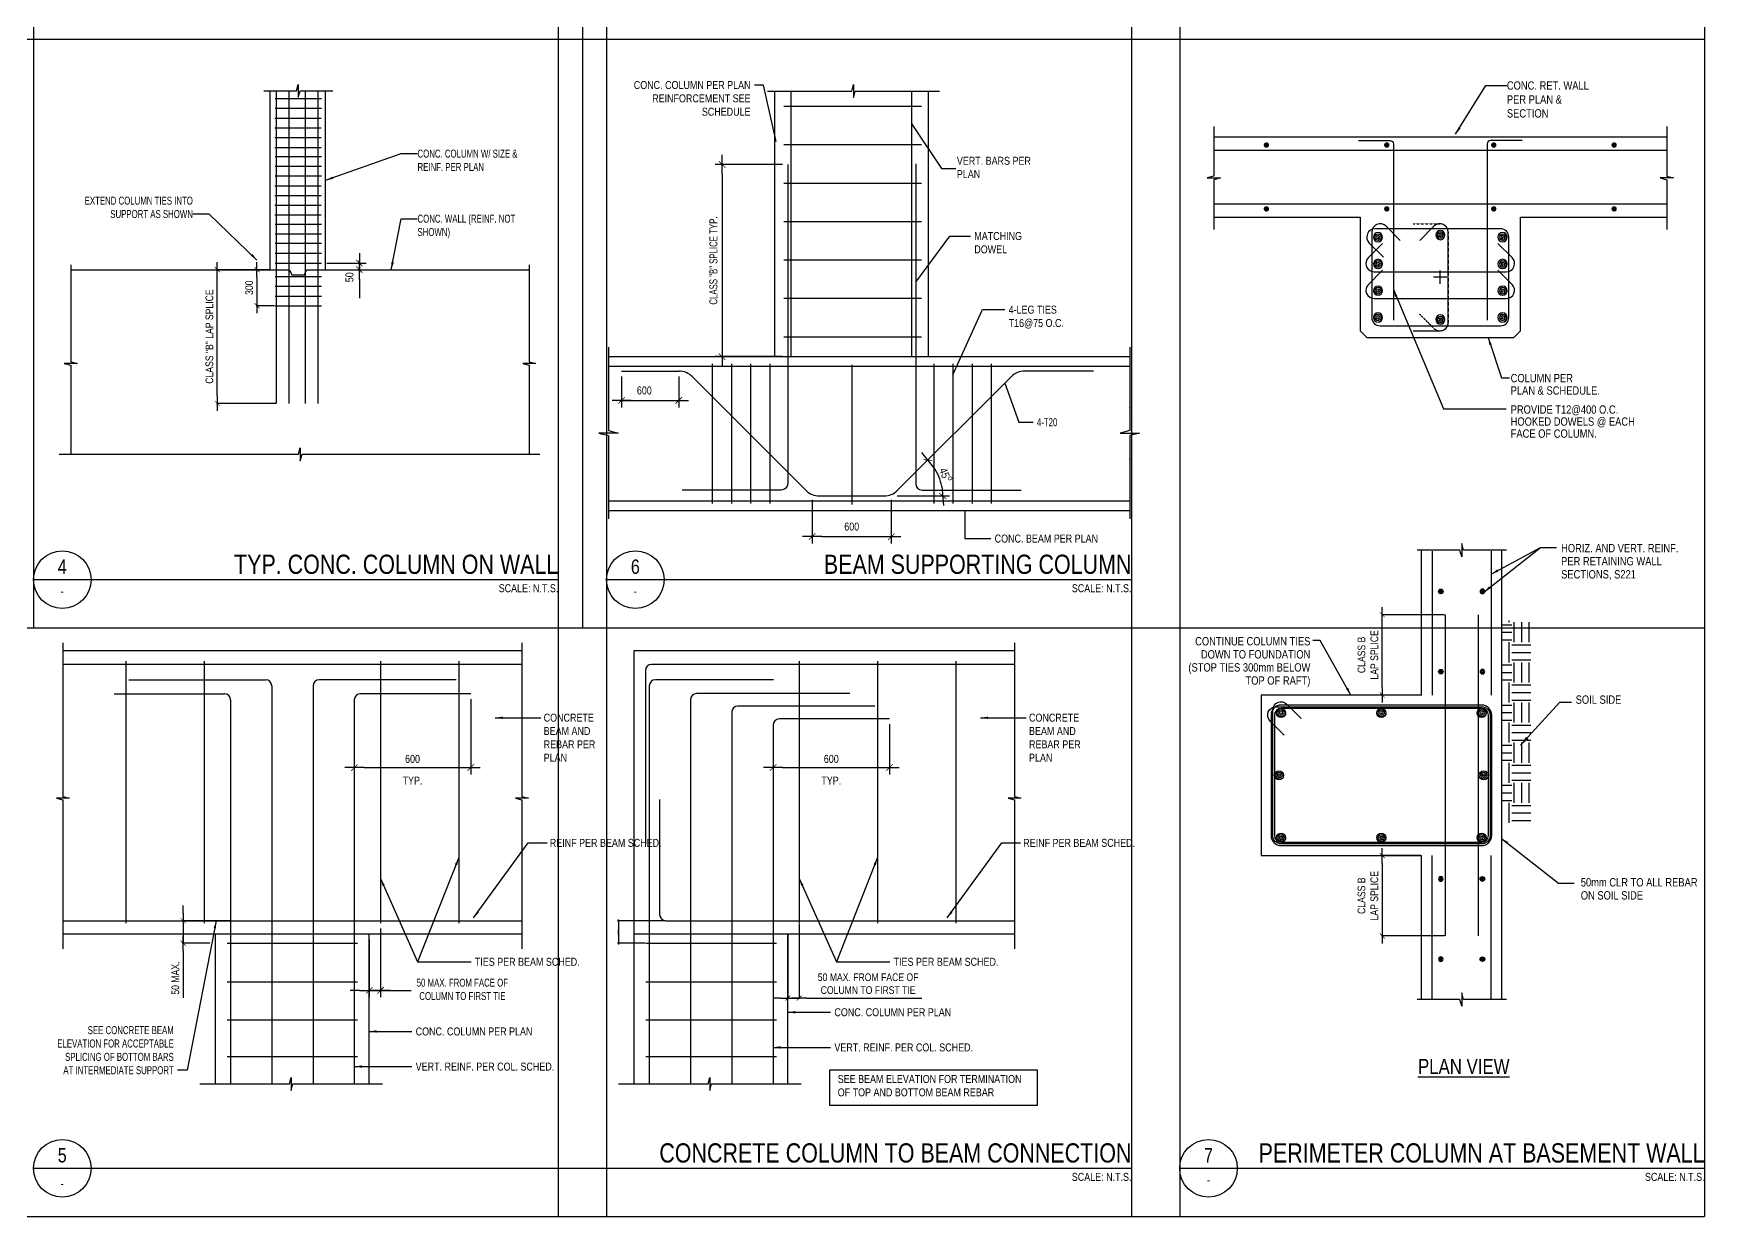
# Model space of a CAD drawing. Header units: millimetres. Extents: x 2250 to 89875, y -16050 to 57150.
# Drawn here: x 37900 to 89875, y -16050 to 20730 of the extents above; entities that cross this region are included whole.
import ezdxf
from ezdxf.enums import TextEntityAlignment as Align

# ---------------------------------------------------------------- set-up
doc = ezdxf.new("R2010")
doc.units = ezdxf.units.MM
doc.linetypes.add('HIDDEN2', pattern=[0.1875, 0.125, -0.0625])
for name, color, linetype in [('DIM', 4, 'Continuous'), ('S-D-MEDM2', 3, 'Continuous'), ('S-G-BREK', 2, 'Continuous'), ('s-G-DELTA1', 3, 'Continuous'), ('S-G-DIMS', 1, 'Continuous'), ('S-G-HTCH', 1, 'Continuous'), ('S-G-LEDR', 2, 'Continuous'), ('S-G-MEDM', 3, 'Continuous'), ('S-G-RBAR', 7, 'Continuous'), ('S-G-STTL', 4, 'Continuous'), ('S-G-TEXT', 3, 'Continuous'), ('S-G-THCK', 6, 'Continuous'), ('S-G-TITL', 7, 'Continuous'), ('S-G-TITLREF', 4, 'Continuous'), ('S-P-C-RBAR-T', 6, 'Continuous')]:
    doc.layers.add(name, color=color, linetype=linetype)
doc.layers.add('NPLT-JLA', color=193, linetype='Continuous', plot=False)
doc.styles.add('ARIAL', font='arial.ttf', dxfattribs={"width": 0.8})
doc.styles.add('ARIAL23', font='arial.ttf', dxfattribs={"width": 0.8, "height": 31.25})
doc.dimstyles.new('ARIALDIMS', dxfattribs={"dimscale": 12, "dimtxt": 20, "dimasz": 19.5, "dimexe": 2.25, "dimexo": 1.75, "dimgap": 10, "dimtad": 1, "dimzin": 3, "dimdsep": 46, "dimtxsty": 'ARIAL', "dimblk1": 'nyatick', "dimblk2": 'nyatick', "dimsah": 1, "dimcen": 2.25, "dimclrd": 1, "dimclre": 1, "dimclrt": 2, "dimadec": 0, "dimazin": 0, "dimtfac": 1, "dimtmove": 0, "dimatfit": 3, "dimfxl": 1, "dimfrac": 2, "dimtolj": 1, "dimtzin": 0, "dimarcsym": 0})
doc.dimstyles.new('ARIALDIMS23', dxfattribs={"dimscale": 12, "dimtxt": 31.25, "dimasz": 3, "dimexe": 2.25, "dimexo": 1.75, "dimgap": 1, "dimtad": 1, "dimzin": 3, "dimdsep": 46, "dimtxsty": 'ARIAL23', "dimblk1": 'nyatick', "dimblk2": 'nyatick', "dimsah": 1, "dimcen": 2.25, "dimclrd": 1, "dimclre": 1, "dimclrt": 3, "dimadec": 0, "dimazin": 0, "dimtfac": 1, "dimtmove": 0, "dimatfit": 3, "dimfxl": 1, "dimfrac": 2, "dimtolj": 1, "dimtzin": 0, "dimarcsym": 0})

# ---------------------------------------------------------------- blocks, each defined once
blk = doc.blocks.new('nyatick')
at = {"layer": 'S-G-DIMS'}
blk.add_line((-1.01, 0), (1, 0), dxfattribs=at)
at = {"layer": 'S-G-DIMS', "const_width": 0.08}
blk.add_lwpolyline([(0.34, 0.34), (-0.34, -0.34)], dxfattribs=at)
blk = doc.blocks.new('*D990')
at = {"layer": 'Defpoints', "color": 0, "transparency": 16777216}
for p in [(43619, 13385), (45262, 13385), (45460, 9228)]:
    blk.add_point(p, dxfattribs=at)
at = {"layer": 'S-G-DIMS', "color": 1, "lineweight": -2, "transparency": 16777216}
for p, q in [((45241, 13385), (43592, 13385)), ((43619, 9462), (43619, 13151)), ((45439, 9228), (43592, 9228))]:
    blk.add_line(p, q, dxfattribs=at)
at = {"layer": 'S-G-DIMS', "color": 1, "lineweight": -2, "transparency": 16777216, "xscale": 234, "yscale": 234, "zscale": 234}
for p, rotation in [((43619, 13385), 90), ((43619, 9228), 270)]:
    blk.add_blockref('nyatick', p, dxfattribs=dict(at, rotation=rotation))
at = {"layer": 'S-G-DIMS', "color": 2, "transparency": 16777216, "insert": (43374, 11307), "char_height": 240, "attachment_point": 5, "rotation": 90, "style": 'ARIAL'}
blk.add_mtext('\\A1;CLASS "B" LAP SPLICE', dxfattribs=at)
blk = doc.blocks.new('*D991')
at = {"layer": 'Defpoints', "color": 0, "transparency": 16777216}
for p in [(45262, 13385), (44853, 12266), (45420, 12266)]:
    blk.add_point(p, dxfattribs=at)
at = {"layer": 'S-G-DIMS', "color": 1, "lineweight": -2, "transparency": 16777216}
for p, q in [((45241, 13385), (44826, 13385)), ((44853, 13151), (44853, 12500)), ((45399, 12266), (44826, 12266))]:
    blk.add_line(p, q, dxfattribs=at)
at = {"layer": 'S-G-DIMS', "color": 1, "lineweight": -2, "transparency": 16777216, "xscale": 234, "yscale": 234, "zscale": 234}
for p, rotation in [((44853, 13385), 90), ((44853, 12266), 270)]:
    blk.add_blockref('nyatick', p, dxfattribs=dict(at, rotation=rotation))
at = {"layer": 'S-G-DIMS', "color": 2, "transparency": 16777216, "insert": (44611, 12826), "char_height": 240, "attachment_point": 5, "rotation": 90, "style": 'ARIAL'}
blk.add_mtext('\\A1;300', dxfattribs=at)
blk = doc.blocks.new('*D987')
at = {"layer": 'Defpoints', "color": 0, "transparency": 16777216}
for p in [(61367, -7265), (61719, -6930), (61719, -9258)]:
    blk.add_point(p, dxfattribs=at)
at = {"layer": 'S-G-DIMS', "color": 1, "lineweight": -2, "transparency": 16777216}
for p, q in [((61719, -6951), (61719, -9285)), ((61367, -7286), (61367, -9285)), ((61133, -9258), (60899, -9258)), ((61367, -9258), (61719, -9258)), ((61953, -9258), (65533, -9258))]:
    blk.add_line(p, q, dxfattribs=at)
at = {"layer": 'S-G-DIMS', "color": 1, "lineweight": -2, "transparency": 16777216, "xscale": 234, "yscale": 234, "zscale": 234}
blk.add_blockref('nyatick', (61367, -9258), dxfattribs=at)
at = {"layer": 'S-G-DIMS', "color": 1, "lineweight": -2, "transparency": 16777216, "xscale": 234, "yscale": 234, "zscale": 234, "rotation": 180}
blk.add_blockref('nyatick', (61719, -9258), dxfattribs=at)
at = {"layer": 'S-G-DIMS', "color": 2, "transparency": 16777216, "insert": (63860, -8811), "char_height": 240, "width": 3356.63, "attachment_point": 5, "style": 'ARIAL'}
blk.add_mtext('\\A1;50 MAX. FROM FACE OF COLUMN TO FIRST TIE', dxfattribs=at)
blk = doc.blocks.new('*D988')
at = {"layer": 'Defpoints', "color": 0, "transparency": 16777216}
for p in [(57566, -6853), (56095, -7553), (56949, -7553)]:
    blk.add_point(p, dxfattribs=at)
at = {"layer": 'S-G-DIMS', "color": 1, "lineweight": -2, "transparency": 16777216}
for p, q in [((57545, -6853), (56068, -6853)), ((56095, -6889), (56095, -7517)), ((56928, -7553), (56068, -7553))]:
    blk.add_line(p, q, dxfattribs=at)
at = {"layer": 'S-G-DIMS', "color": 1, "lineweight": -2, "transparency": 16777216, "xscale": 36, "yscale": 36, "zscale": 36}
for p, rotation in [((56095, -6853), 90), ((56095, -7553), 270)]:
    blk.add_blockref('nyatick', p, dxfattribs=dict(at, rotation=rotation))
at = {"layer": 'S-G-DIMS', "color": 3, "transparency": 16777216, "insert": (56067, -7203), "char_height": 31.25, "attachment_point": 5, "rotation": 90, "style": 'ARIAL23'}
blk.add_mtext('\\A1;50 MAX.', dxfattribs=at)
blk = doc.blocks.new('*D989')
at = {"layer": 'Defpoints', "color": 0, "transparency": 16777216}
for p in [(44029, -6853), (42558, -7553), (43412, -7553)]:
    blk.add_point(p, dxfattribs=at)
at = {"layer": 'S-G-DIMS', "color": 1, "lineweight": -2, "transparency": 16777216}
for p, q in [((42558, -6619), (42558, -6385)), ((44008, -6853), (42531, -6853)), ((42558, -6853), (42558, -7553)), ((43391, -7553), (42531, -7553)), ((42558, -7787), (42558, -9255))]:
    blk.add_line(p, q, dxfattribs=at)
at = {"layer": 'S-G-DIMS', "color": 1, "lineweight": -2, "transparency": 16777216, "xscale": 234, "yscale": 234, "zscale": 234}
for p, rotation in [((42558, -6853), 270), ((42558, -7553), 90)]:
    blk.add_blockref('nyatick', p, dxfattribs=dict(at, rotation=rotation))
at = {"layer": 'S-G-DIMS', "color": 2, "transparency": 16777216, "insert": (42315, -8638), "char_height": 240, "attachment_point": 5, "rotation": 90, "style": 'ARIAL'}
blk.add_mtext('\\A1;50 MAX.', dxfattribs=at)
blk = doc.blocks.new('*D985')
at = {"layer": 'Defpoints', "color": 0, "transparency": 16777216}
for p in [(79851, 2659), (81806, 2659), (81071, 163)]:
    blk.add_point(p, dxfattribs=at)
at = {"layer": 'S-G-DIMS', "color": 1, "lineweight": -2, "transparency": 16777216}
for p, q in [((81785, 2659), (79824, 2659)), ((79851, 397), (79851, 2425)), ((81050, 163), (79824, 163))]:
    blk.add_line(p, q, dxfattribs=at)
at = {"layer": 'S-G-DIMS', "color": 1, "lineweight": -2, "transparency": 16777216, "xscale": 234, "yscale": 234, "zscale": 234}
for p, rotation in [((79851, 2659), 90), ((79851, 163), 270)]:
    blk.add_blockref('nyatick', p, dxfattribs=dict(at, rotation=rotation))
at = {"layer": 'S-G-DIMS', "color": 2, "transparency": 16777216, "insert": (79405, 1411), "char_height": 240, "width": 1622.52, "attachment_point": 5, "rotation": 90, "style": 'ARIAL'}
blk.add_mtext('\\A1;CLASS B LAP SPLICE', dxfattribs=at)
blk = doc.blocks.new('*D986')
at = {"layer": 'Defpoints', "color": 0, "transparency": 16777216}
for p in [(81071, -4828), (79851, -7324), (81806, -7324)]:
    blk.add_point(p, dxfattribs=at)
at = {"layer": 'S-G-DIMS', "color": 1, "lineweight": -2, "transparency": 16777216}
for p, q in [((81050, -4828), (79824, -4828)), ((79851, -5062), (79851, -7090)), ((81785, -7324), (79824, -7324))]:
    blk.add_line(p, q, dxfattribs=at)
at = {"layer": 'S-G-DIMS', "color": 1, "lineweight": -2, "transparency": 16777216, "xscale": 234, "yscale": 234, "zscale": 234}
for p, rotation in [((79851, -4828), 90), ((79851, -7324), 270)]:
    blk.add_blockref('nyatick', p, dxfattribs=dict(at, rotation=rotation))
at = {"layer": 'S-G-DIMS', "color": 2, "transparency": 16777216, "insert": (79405, -6076), "char_height": 240, "width": 1609.04, "attachment_point": 5, "rotation": 90, "style": 'ARIAL'}
blk.add_mtext('\\A1;CLASS B LAP SPLICE', dxfattribs=at)

msp = doc.modelspace()

# ---------------------------------------------------------------- hatches: boundary and pattern name
at = {"layer": 'S-G-HTCH'}
h = msp.add_hatch(dxfattribs=at)
h.set_pattern_fill('FP13_6', color=256, scale=207.973935, style=0, pattern_type=2)
h.set_pattern_definition([(0, (-30924.66, -64879.84), (623.9218, 623.9218), [623.922, -623.922]), (0, (-30924.66, -64645.9), (623.9218, 623.9218), [623.922, -623.922]), (0, (-30924.66, -64411.9), (623.9218, 623.9218), [623.922, -623.922]), (90, (-30846.67, -64333.9), (-623.9218, 623.9218), [623.922, -623.922]), (90, (-30612.7, -64333.9), (-623.9218, 623.9218), [623.922, -623.922]), (90, (-30378.7, -64333.9), (-623.9218, 623.9218), [623.922, -623.922])])
h.paths.add_polyline_path([(83566.456, -3807.357), (83566.456, -3660.705), (83669.19, -3807.357)], flags=0)
h.paths.add_polyline_path([(84398.5, -3807.357), (83767.839, -3807.357), (83566.456, -3660.705), (83566.456, 2484.956), (84466.405, 2484.956), (84466.405, -3807.357)], flags=0)
h.paths.add_polyline_path([(84149.44, -1400.385), (84398.5, -1205.469), (84321.822, -1135.229)], flags=0)
at = {"layer": 'S-G-LEDR'}
msp.add_hatch(color=1, dxfattribs=at).paths.add_polyline_path([(84149.44, -1400.385), (84321.822, -1135.229), (84398.5, -1205.469)], flags=0)

# ---------------------------------------------------------------- linework, layer by layer
at = {"layer": 'DIM'}
msp.add_point((71997.905, 7496.728), dxfattribs=at)
at = {"layer": 'NPLT-JLA'}
for p, q in [((37900, 57150), (37900, 2250)), ((37900, 57150), (37900, 2250)), ((54225, 57150), (54225, -16050)), ((54225, 57150), (54225, 2250)), ((54225, 57150), (54225, 2250)), ((54975, 57150), (54975, 2250)), ((55725, 57150), (55725, -16050)), ((55725, 57150), (55725, 2250)), ((72050, 57150), (72050, -16050)), ((72050, 57150), (72050, 2250)), ((73550, 57150), (73550, -16050)), ((73550, 57150), (73550, 2250)), ((89875, 57150), (89875, -16050)), ((89875, 57150), (89875, 2250)), ((2250, 20550), (89875, 20550)), ((2250, 20550), (72050, 20550)), ((2250, 20550), (72050, 20550)), ((81863.02, 13149.073), (81447.072, 13149.073)), ((81655.046, 12941.099), (81655.046, 13357.047)), ((2250, 2250), (89875, 2250)), ((20075, 2250), (89875, 2250)), ((2250, -16050), (89875, -16050)), ((20075, -16050), (89875, -16050))]:
    msp.add_line(p, q, dxfattribs=at)
for points in [[(76703.316, -4516.501), (82942.534, -4516.501, 0.414213562), (83254.495, -4204.54), (83254.495, -461.009, 0.414213562), (82942.534, -149.048), (76703.316, -149.048, 0.414213562), (76391.355, -461.009), (76391.355, -4204.54, 0.414213562)], [(76703.316, -4412.514), (82942.534, -4412.514, 0.414213562), (83150.508, -4204.54), (83150.508, -461.009, 0.414213562), (82942.534, -253.035), (76703.316, -253.035, 0.414213562), (76495.342, -461.009), (76495.342, -4204.54, 0.414213562)]]:
    msp.add_lwpolyline(points, format="xyb", close=True, dxfattribs=at)
at = {"layer": 'S-D-MEDM2'}
for p, q in [((74612.641, 17516.525), (88697.452, 17516.525)), ((74612.641, 15020.838), (79159.359, 15020.838)), ((84150.734, 15020.838), (88697.452, 15020.838))]:
    msp.add_line(p, q, dxfattribs=at)
for points in [[(79159.359, 15020.838), (79159.359, 11485.281), (79367.333, 11277.307), (83942.76, 11277.307), (84150.734, 11485.281), (84150.734, 15020.838)], [(81070.768, 162.913), (76079.394, 162.913), (76079.394, -4828.462), (81070.768, -4828.462)]]:
    msp.add_lwpolyline(points, dxfattribs=at)
at = {"layer": 'S-G-BREK', "color": 1, "linetype": 'Continuous'}
for p, q in [((61192.233, 16657.86), (59102.655, 16657.86)), ((59317.667, 16359.232), (59317.667, 10980.722)), ((61192.233, 10682.094), (59102.655, 10682.094))]:
    msp.add_line(p, q, dxfattribs=at)
at = {"layer": 'S-G-BREK'}
for points in [[(45066.576, 18945.312), (46084.281, 18945.312), (46137.626, 19144.398), (46137.626, 18746.227), (46190.97, 18945.312), (47208.675, 18945.312)], [(74612.641, 17834.136), (74612.641, 16292.176), (74404.667, 16236.45), (74820.615, 16236.45), (74612.641, 16180.723), (74612.641, 14638.763)], [(88697.452, 17834.136), (88697.452, 16292.176), (88905.426, 16236.45), (88489.478, 16236.45), (88697.452, 16180.723), (88697.452, 14638.763)], [(39058.554, 13537.553), (39058.554, 10524.051), (39257.639, 10470.706), (38859.469, 10470.706), (39058.554, 10417.361), (39058.554, 7647.633)], [(53321.733, 13537.553), (53321.733, 10524.051), (53520.818, 10470.706), (53122.647, 10470.706), (53321.733, 10417.361), (53321.733, 7647.633)], [(55786.81, 10979.495), (55786.81, 8387.607), (56085.438, 8307.59), (55488.182, 8307.59), (55786.81, 8227.573), (55786.81, 5635.685)], [(71997.905, 10979.495), (71997.905, 8387.607), (71699.277, 8307.59), (72296.533, 8307.59), (71997.905, 8227.573), (71997.905, 5635.685)], [(38698.785, 7647.633), (46147.321, 7647.633), (46200.666, 7846.719), (46200.666, 7448.548), (46254.011, 7647.633), (53646.457, 7647.633)], [(83715.684, 4665.7), (82379.592, 4665.7), (82323.865, 4873.674), (82323.865, 4457.726), (82268.139, 4665.7), (80932.047, 4665.7)], [(38812.26, 1787.006), (38812.26, -2989.637), (39011.345, -3042.981), (38613.175, -3042.981), (38812.26, -3096.326), (38812.26, -7724.499)], [(53093.413, 1787.006), (53093.413, -2989.637), (53292.498, -3042.981), (52894.327, -3042.981), (53093.413, -3096.326), (53093.413, -7724.499)], [(68410.504, 1787.006), (68410.504, -2989.637), (68609.589, -3042.981), (68211.418, -3042.981), (68410.504, -3096.326), (68410.504, -7724.499)], [(83715.684, -9297.904), (82379.592, -9297.904), (82323.865, -9089.93), (82323.865, -9505.878), (82268.139, -9297.904), (80932.047, -9297.904)], [(43075.791, -11927.45), (45860.928, -11927.45), (45914.272, -11728.364), (45914.272, -12126.535), (45967.617, -11927.45), (48752.754, -11927.45)], [(56099.018, -11927.45), (58884.155, -11927.45), (58937.499, -11728.364), (58937.499, -12126.535), (58990.844, -11927.45), (61775.981, -11927.45)]]:
    msp.add_lwpolyline(points, dxfattribs=at)
at = {"layer": 'S-G-BREK', "linetype": 'Continuous'}
msp.add_lwpolyline([(60731.957, 18939.307), (63351.798, 18939.307), (63405.143, 19138.393), (63405.143, 18740.222), (63458.488, 18939.307), (66078.329, 18939.307)], dxfattribs=at)
at = {"layer": 's-G-DELTA1', "color": 1}
for p, q in [((47025.611, 13593.759), (48253.88, 13593.759)), ((48038.868, 13593.759), (48038.868, 13385.385)), ((47025.611, 13385.385), (48253.88, 13385.385)), ((48038.868, 13086.757), (48038.868, 12495.744))]:
    msp.add_line(p, q, dxfattribs=at)
at = {"layer": 'S-G-DIMS', "color": 1}
for p, q in [((51500.382, 34.538), (51500.382, -2306.979)), ((64523.609, -747.773), (64523.609, -2306.979)), ((47880.391, -1482.815), (47880.391, -2306.979)), ((60903.619, -1482.815), (60903.619, -2306.979)), ((48179.02, -2091.967), (51201.754, -2091.967)), ((61202.247, -2091.967), (64224.981, -2091.967)), ((48695.319, -7097.647), (48695.319, -9232.684)), ((48343.614, -7432.196), (48343.614, -9232.684)), ((48044.986, -9017.672), (47746.358, -9017.672)), ((48343.614, -9017.672), (49647.963, -9017.672)), ((48993.948, -9017.672), (48993.948, -9017.672))]:
    msp.add_line(p, q, dxfattribs=at)
at = {"layer": 'S-G-DIMS'}
msp.add_lwpolyline([(62669.654, -11484.09), (69121.146, -11484.09), (69121.146, -12594.024), (62669.654, -12594.024)], close=True, dxfattribs=at)
at = {"layer": 'S-G-DIMS', "color": 1}
msp.add_point((71997.905, 9089.411), dxfattribs=at)
at = {"layer": 'S-G-LEDR', "color": 1, "linetype": 'Continuous'}
for p, q in [((56194.094, 10066.92), (56194.094, 9106.042)), ((57970.832, 10066.92), (57970.832, 9106.042)), ((56127.827, 9321.054), (57672.203, 9321.054)), ((64767.482, 6351.987), (66393.915, 6351.987)), ((62119.219, 6230.219), (62119.219, 4873.608)), ((64581.418, 6230.219), (64581.418, 4873.608)), ((62417.847, 5088.62), (64282.79, 5088.62))]:
    msp.add_line(p, q, dxfattribs=at)
at = {"layer": 'S-G-LEDR', "color": 1}
for p, q in [((77919.107, 1853.625), (77739.239, 1853.625)), ((84149.44, -1400.385), (85377.392, -59.876)), ((85377.392, -59.876), (85741.23, -59.876))]:
    msp.add_line(p, q, dxfattribs=at)
at = {"layer": 'S-G-LEDR', "color": 1, "linetype": 'Continuous'}
msp.add_arc((64600.25, 6351.987), 1578.653, 10.8546604, 34.1453396, dxfattribs=at)
at = {"layer": 'S-G-MEDM'}
for p, q in [((45261.574, 13385.385), (45261.574, 18945.312)), ((46988.956, 13385.385), (46988.956, 18945.312)), ((60961.294, 10682.094), (60961.294, 18939.307)), ((65739.343, 10682.094), (65739.343, 18939.307)), ((45419.831, 18706.559), (46858.379, 18706.559)), ((45419.831, 18408.505), (46858.379, 18408.505)), ((45409.265, 18098.646), (46847.814, 18098.646)), ((45409.265, 17792.093), (46847.814, 17792.093)), ((45409.265, 17495.499), (46847.814, 17495.499)), ((45409.265, 17188.947), (46847.814, 17188.947)), ((45419.831, 16903.791), (46858.379, 16903.791)), ((45419.831, 16605.738), (46858.379, 16605.738)), ((45419.831, 16307.684), (46858.379, 16307.684)), ((45409.265, 15997.825), (46847.814, 15997.825)), ((45409.265, 15691.273), (46847.814, 15691.273)), ((45409.265, 15394.678), (46847.814, 15394.678)), ((45409.265, 15088.126), (46847.814, 15088.126)), ((45419.831, 14802.971), (46858.379, 14802.971)), ((45419.831, 14504.917), (46858.379, 14504.917)), ((45419.831, 14206.863), (46858.379, 14206.863)), ((45419.831, 13900.311), (46858.379, 13900.311)), ((45419.831, 13593.759), (46858.379, 13593.759)), ((39058.554, 13385.385), (45860.039, 13385.385)), ((45419.831, 13177.012), (46858.379, 13177.012)), ((45860.039, 13385.385), (45934.696, 13227.014)), ((45934.696, 13227.014), (46323.619, 13227.014)), ((46323.619, 13227.014), (46398.276, 13385.385)), ((46398.276, 13385.385), (53321.733, 13385.385)), ((45419.831, 12870.459), (46858.379, 12870.459)), ((45419.831, 12563.907), (46858.379, 12563.907)), ((45419.831, 12265.853), (46858.379, 12265.853)), ((55786.81, 10682.094), (71997.905, 10682.094)), ((55786.81, 5904.045), (71997.905, 5904.045)), ((38812.26, 1551.14), (53093.413, 1551.14)), ((38812.26, -7264.964), (53093.413, -7264.964)), ((43565.566, -11927.45), (43565.566, -7264.964)), ((48343.614, -11927.45), (48343.614, -7264.964)), ((56588.793, -7264.964), (61366.841, -7264.964))]:
    msp.add_line(p, q, dxfattribs=at)
at = {"layer": 'S-G-MEDM', "lineweight": 30}
for p, q in [((81070.768, 162.913), (81070.768, 4665.7)), ((83566.456, -9297.904), (83566.456, 4665.7)), ((81070.768, -9297.904), (81070.768, -4828.462))]:
    msp.add_line(p, q, dxfattribs=at)
at = {"layer": 'S-G-MEDM', "flags": 128}
for points in [[(56588.793, -11927.45), (56588.793, 1551.14), (68410.504, 1551.14)], [(61366.841, -11927.45), (61366.841, -7264.964), (68410.504, -7264.964)]]:
    msp.add_lwpolyline(points, dxfattribs=at)
at = {"layer": 'S-G-RBAR', "color": 6}
for p, q in [((74612.641, 17105.141), (88697.452, 17105.141)), ((74612.641, 15432.223), (88697.452, 15432.223)), ((81399.245, 4632.355), (81399.245, 162.913)), ((83237.979, 4632.355), (83237.979, 162.913)), ((81806.446, 2658.6), (81806.446, -7324.149)), ((82830.778, 2658.6), (82830.778, -7324.149)), ((81399.245, -9297.904), (81399.245, -4828.462)), ((83237.979, -9297.904), (83237.979, -4828.462))]:
    msp.add_line(p, q, dxfattribs=at)
at = {"layer": 'S-G-RBAR', "const_width": 83.668}
for points in [[(76289.558, 17261.121, 1), (76205.89, 17261.121, 1)], [(80033.089, 17261.121, 1), (79949.421, 17261.121, 1)], [(83277.004, 17261.121, -1), (83360.672, 17261.121, -1)], [(87020.535, 17261.121, -1), (87104.202, 17261.121, -1)], [(76289.558, 15276.242, -1), (76205.89, 15276.242, -1)], [(80033.089, 15276.242, -1), (79949.421, 15276.242, -1)], [(83277.004, 15276.242, 1), (83360.672, 15276.242, 1)], [(87020.535, 15276.242, 1), (87104.202, 15276.242, 1)]]:
    msp.add_lwpolyline(points, format="xyb", close=True, dxfattribs=at)
at = {"layer": 'S-G-RBAR', "color": 6}
for points in [[(79112.084, 17404.581), (80091.278, 17404.581, -0.414213562), (80195.265, 17300.594), (80195.265, 11814.318)], [(84198.009, 17404.581), (83218.814, 17404.581, 0.414213562), (83114.827, 17300.594), (83114.827, 11814.318)]]:
    msp.add_lwpolyline(points, format="xyb", dxfattribs=at)
at = {"layer": 'S-G-RBAR'}
for points in [[(81655.046, 14318.926, 1), (81655.046, 14604.89, 1), (81655.046, 14318.926, 1), (81655.046, 14557.23, 1), (81655.046, 14366.587, 1), (81655.046, 14509.569, 1), (81655.046, 14414.248, 1), (81655.046, 14461.908, 1)], [(79718.289, 14253.934, 1), (79718.289, 14539.899, 1), (79718.289, 14253.934, 1), (79718.289, 14492.238, 1), (79718.289, 14301.595, 1), (79718.289, 14444.577, 1), (79718.289, 14349.256, 1), (79718.289, 14396.916, 1)], [(83591.804, 14253.934, 1), (83591.804, 14539.899, 1), (83591.804, 14253.934, 1), (83591.804, 14492.238, 1), (83591.804, 14301.595, 1), (83591.804, 14444.577, 1), (83591.804, 14349.256, 1), (83591.804, 14396.916, 1)], [(79718.289, 13422.039, 1), (79718.289, 13708.003, 1), (79718.289, 13422.039, 1), (79718.289, 13660.342, 1), (79718.289, 13469.699, 1), (79718.289, 13612.681, 1), (79718.289, 13517.36, 1), (79718.289, 13565.021, 1)], [(83591.804, 13422.039, 1), (83591.804, 13708.003, 1), (83591.804, 13422.039, 1), (83591.804, 13660.342, 1), (83591.804, 13469.699, 1), (83591.804, 13612.681, 1), (83591.804, 13517.36, 1), (83591.804, 13565.021, 1)], [(79718.289, 12590.143, 1), (79718.289, 12876.107, 1), (79718.289, 12590.143, 1), (79718.289, 12828.446, 1), (79718.289, 12637.804, 1), (79718.289, 12780.786, 1), (79718.289, 12685.464, 1), (79718.289, 12733.125, 1)], [(83591.804, 12590.143, 1), (83591.804, 12876.107, 1), (83591.804, 12590.143, 1), (83591.804, 12828.446, 1), (83591.804, 12637.804, 1), (83591.804, 12780.786, 1), (83591.804, 12685.464, 1), (83591.804, 12733.125, 1)], [(79718.289, 11758.247, 1), (79718.289, 12044.211, 1), (79718.289, 11758.247, 1), (79718.289, 11996.551, 1), (79718.289, 11805.908, 1), (79718.289, 11948.89, 1), (79718.289, 11853.569, 1), (79718.289, 11901.229, 1)], [(81655.046, 11693.255, 1), (81655.046, 11979.219, 1), (81655.046, 11693.255, 1), (81655.046, 11931.559, 1), (81655.046, 11740.916, 1), (81655.046, 11883.898, 1), (81655.046, 11788.577, 1), (81655.046, 11836.237, 1)], [(83591.804, 11758.247, 1), (83591.804, 12044.211, 1), (83591.804, 11758.247, 1), (83591.804, 11996.551, 1), (83591.804, 11805.908, 1), (83591.804, 11948.89, 1), (83591.804, 11853.569, 1), (83591.804, 11901.229, 1)], [(81742.619, 3383.931, -1), (81599.637, 3383.931, -1), (81742.619, 3383.931, -1), (81623.467, 3383.931, -1), (81718.788, 3383.931, -1), (81647.297, 3383.931, -1), (81694.958, 3383.931, -1), (81671.128, 3383.931, -1)], [(82894.605, 3383.931, 1), (83037.587, 3383.931, 1), (82894.605, 3383.931, 1), (83013.757, 3383.931, 1), (82918.436, 3383.931, 1), (82989.927, 3383.931, 1), (82942.266, 3383.931, 1), (82966.096, 3383.931, 1)], [(81742.619, 888.244, -1), (81599.637, 888.244, -1), (81742.619, 888.244, -1), (81623.467, 888.244, -1), (81718.788, 888.244, -1), (81647.297, 888.244, -1), (81694.958, 888.244, -1), (81671.128, 888.244, -1)], [(82894.605, 888.244, 1), (83037.587, 888.244, 1), (82894.605, 888.244, 1), (83013.757, 888.244, 1), (82918.436, 888.244, 1), (82989.927, 888.244, 1), (82942.266, 888.244, 1), (82966.096, 888.244, 1)], [(76846.298, -396.017, -1), (76560.334, -396.017, -1), (76846.298, -396.017, -1), (76607.994, -396.017, -1), (76798.637, -396.017, -1), (76655.655, -396.017, -1), (76750.976, -396.017, -1), (76703.316, -396.017, -1)], [(79965.907, -396.017, -1), (79679.943, -396.017, -1), (79965.907, -396.017, -1), (79727.603, -396.017, -1), (79918.246, -396.017, -1), (79775.264, -396.017, -1), (79870.585, -396.017, -1), (79822.925, -396.017, -1)], [(83085.516, -396.017, -1), (82799.552, -396.017, -1), (83085.516, -396.017, -1), (82847.212, -396.017, -1), (83037.855, -396.017, -1), (82894.873, -396.017, -1), (82990.194, -396.017, -1), (82942.534, -396.017, -1)], [(76781.306, -2332.775, -1), (76495.342, -2332.775, -1), (76781.306, -2332.775, -1), (76543.002, -2332.775, -1), (76733.645, -2332.775, -1), (76590.663, -2332.775, -1), (76685.985, -2332.775, -1), (76638.324, -2332.775, -1)], [(83150.508, -2332.775, -1), (82864.544, -2332.775, -1), (83150.508, -2332.775, -1), (82912.204, -2332.775, -1), (83102.847, -2332.775, -1), (82959.865, -2332.775, -1), (83055.186, -2332.775, -1), (83007.526, -2332.775, -1)], [(76846.298, -4269.532, -1), (76560.334, -4269.532, -1), (76846.298, -4269.532, -1), (76607.994, -4269.532, -1), (76798.637, -4269.532, -1), (76655.655, -4269.532, -1), (76750.976, -4269.532, -1), (76703.316, -4269.532, -1)], [(79965.907, -4269.532, -1), (79679.943, -4269.532, -1), (79965.907, -4269.532, -1), (79727.603, -4269.532, -1), (79918.246, -4269.532, -1), (79775.264, -4269.532, -1), (79870.585, -4269.532, -1), (79822.925, -4269.532, -1)], [(83085.516, -4269.532, -1), (82799.552, -4269.532, -1), (83085.516, -4269.532, -1), (82847.212, -4269.532, -1), (83037.855, -4269.532, -1), (82894.873, -4269.532, -1), (82990.194, -4269.532, -1), (82942.534, -4269.532, -1)], [(81742.619, -5553.793, 1), (81599.637, -5553.793, 1), (81742.619, -5553.793, 1), (81623.467, -5553.793, 1), (81718.788, -5553.793, 1), (81647.297, -5553.793, 1), (81694.958, -5553.793, 1), (81671.128, -5553.793, 1)], [(82894.605, -5553.793, -1), (83037.587, -5553.793, -1), (82894.605, -5553.793, -1), (83013.757, -5553.793, -1), (82918.436, -5553.793, -1), (82989.927, -5553.793, -1), (82942.266, -5553.793, -1), (82966.096, -5553.793, -1)], [(81742.619, -8049.48, 1), (81599.637, -8049.48, 1), (81742.619, -8049.48, 1), (81623.467, -8049.48, 1), (81718.788, -8049.48, 1), (81647.297, -8049.48, 1), (81694.958, -8049.48, 1), (81671.128, -8049.48, 1)], [(82894.605, -8049.48, -1), (83037.587, -8049.48, -1), (82894.605, -8049.48, -1), (83013.757, -8049.48, -1), (82918.436, -8049.48, -1), (82989.927, -8049.48, -1), (82942.266, -8049.48, -1), (82966.096, -8049.48, -1)]]:
    msp.add_lwpolyline(points, format="xyb", dxfattribs=at)
at = {"layer": 'S-G-THCK'}
for p, q in [((45460.161, 9227.767), (45460.161, 18945.312)), ((45857.068, 9227.767), (45857.068, 18945.312)), ((46357.521, 9227.767), (46357.521, 18945.312)), ((46756.2, 9227.767), (46756.2, 18945.312)), ((55786.81, 10383.466), (71997.905, 10383.466)), ((56194.094, 10234.152), (57970.832, 10234.152)), ((58393.155, 10059.22), (61925.455, 6526.92)), ((68307.482, 10059.22), (64775.182, 6526.92)), ((70871.439, 10234.152), (68729.806, 10234.152)), ((62347.779, 6351.987), (64352.858, 6351.987)), ((55786.81, 6202.673), (71997.905, 6202.673))]:
    msp.add_line(p, q, dxfattribs=at)
at = {"layer": 'S-G-THCK', "linetype": 'Continuous'}
for p, q in [((61469.925, 10682.094), (61469.925, 18939.307)), ((65219.929, 10682.094), (65219.929, 18939.307)), ((61242.511, 18468.351), (65516.913, 18468.351)), ((61242.511, 17273.839), (65516.913, 17273.839)), ((61242.511, 16079.327), (65516.913, 16079.327)), ((61242.511, 14884.815), (65516.913, 14884.815)), ((61242.511, 13690.303), (65516.913, 13690.303)), ((61242.511, 12495.79), (65516.913, 12495.79)), ((61242.511, 11301.278), (65516.913, 11301.278))]:
    msp.add_line(p, q, dxfattribs=at)
at = {"layer": 'S-G-THCK', "linetype": 'Continuous', "ltscale": 10}
for points in [[(61359.465, 16657.86), (61359.465, 8238.386), (61359.465, 6731.507, -0.414213562), (61160.38, 6532.422), (58075.647, 6532.422)], [(65341.172, 16679.352), (65341.172, 8238.386), (65341.172, 6731.507, 0.414213562), (65540.258, 6532.422), (68624.991, 6532.422)]]:
    msp.add_lwpolyline(points, format="xyb", dxfattribs=at)
at = {"layer": 'S-G-THCK', "ltscale": 10}
for points in [[(59009.768, 10457.243), (59009.768, 6115.293)], [(59607.024, 10457.243), (59607.024, 6115.293)], [(60204.28, 10457.243), (60204.28, 6115.293)], [(60801.536, 10457.243), (60801.536, 8814.716), (60801.536, 6115.293)], [(63350.319, 10426.675), (63350.319, 8784.149), (63350.319, 6084.726)], [(65899.102, 10457.243), (65899.102, 8814.716), (65899.102, 6115.293)], [(66496.358, 10457.243), (66496.358, 6115.293)], [(67093.614, 10457.243), (67093.614, 6115.293)], [(67690.87, 10457.243), (67690.87, 6115.293)]]:
    msp.add_lwpolyline(points, dxfattribs=at)
at = {"layer": 'S-G-THCK', "ltscale": 10, "flags": 128}
for points in [[(53093.413, 1113.653), (38812.26, 1113.653)], [(40777.654, 1216.591), (40777.654, -6930.416)], [(43213.86, 1216.591), (43213.86, -6930.416)], [(48695.319, 1216.591), (48695.319, -6930.416)], [(51131.525, 1216.591), (51131.525, -6930.416)], [(68410.504, 1113.653), (57122.358, 1113.653)], [(61718.547, 1216.591), (61718.547, -6930.416)], [(64154.752, 1216.591), (64154.752, -6930.416)], [(66590.958, 1216.591), (66590.958, -6930.416)], [(40863.504, 639.359), (45122.219, 639.359)], [(51045.676, 639.359), (46786.961, 639.359)], [(56931.921, 923.216), (56931.921, -4460.884)], [(60912.199, 639.359), (57242.452, 639.359)], [(40408.798, 201.77), (43838.355, 201.77)], [(44028.788, 11.336), (44028.788, -11927.45)], [(45312.653, 448.925), (45312.656, -11927.45)], [(46596.534, 448.925), (46596.534, -11927.45)], [(47880.391, 11.336), (47880.391, -11927.45)], [(51500.382, 201.77), (48070.825, 201.77)], [(57052.016, 448.922), (57052.016, -11927.45)], [(58335.883, 16.884), (58335.883, -11927.45)], [(62007.345, 207.318), (58526.32, 207.318)], [(63291.212, 207.318), (59810.188, 207.318)], [(59619.762, -369.662), (59619.762, -11927.45)], [(64068.903, -179.229), (59810.188, -179.229)], [(60903.619, -770.975), (60903.619, -11927.45)], [(64523.609, -580.541), (61094.052, -580.541)], [(57375.729, -3082.274), (57375.729, -6662.779)], [(38812.26, -6853.212), (53093.413, -6853.212)], [(57566.163, -6853.212), (68410.504, -6853.212)], [(43925.85, -7553.125), (47983.33, -7553.125)], [(56949.077, -7553.125), (61006.557, -7553.125)], [(43925.85, -8754.07), (47983.33, -8754.07)], [(56949.077, -8754.07), (61006.557, -8754.07)], [(43925.85, -9935.715), (47983.33, -9935.715)], [(56949.077, -9935.715), (61006.557, -9935.715)], [(43925.85, -11074.426), (47983.33, -11074.426)], [(56949.077, -11074.426), (61006.557, -11074.426)]]:
    msp.add_lwpolyline(points, dxfattribs=at)
at = {"layer": 'S-G-THCK'}
for centre, radius, start, end in [((57970.832, 9636.896), 597.256, 45, 90), ((68729.806, 9636.896), 597.256, 90, 135), ((62347.779, 6949.243), 597.256, 225, 270), ((64352.858, 6949.243), 597.256, 270, 315), ((57122.358, 923.216), 190.437, 90, 180), ((45122.219, 448.925), 190.434, 0, 90), ((46786.961, 448.925), 190.434, 90, 180), ((57242.452, 448.922), 190.437, 90, 180), ((43838.355, 11.336), 190.434, 0, 90), ((48070.825, 11.336), 190.434, 90, 180), ((58526.32, 16.884), 190.434, 90, 180), ((59810.188, -369.662), 190.434, 90, 180), ((61094.052, -770.975), 190.434, 90, 180), ((57566.163, -6662.779), 190.434, 180, 270)]:
    msp.add_arc(centre, radius, start, end, dxfattribs=at)
at = {"layer": 'S-G-TITLREF'}
for p, q in [((37900, 3750), (54225, 3750)), ((55725, 3750), (72050, 3750)), ((37900, -14550), (72050, -14550)), ((73550, -14550), (89875, -14550))]:
    msp.add_line(p, q, dxfattribs=at)
for centre in [(38795.884, 3750), (56620.884, 3750), (38795.884, -14550), (74445.884, -14550)]:
    msp.add_circle(centre, 895.884, dxfattribs=at)
at = {"layer": 'S-P-C-RBAR-T'}
for points in [[(80408.285, 14295.542), (79967.106, 14736.722, 0.668178638), (79523.313, 14552.897), (79523.313, 11901.229, 0.414213562), (79783.281, 11641.262), (83526.812, 11641.262, 0.414213562), (83786.779, 11901.229), (83786.779, 14396.916, 0.414213562), (83526.812, 14656.884), (79627.3, 14656.884, 0.668178638), (79443.476, 14213.092), (79884.655, 13771.912)], [(80810.152, 11485.281), (81642.048, 11485.281, 0.414213562), (81902.015, 11745.249), (81902.015, 14552.897, 0.668178638), (81458.223, 14736.722), (81017.044, 14295.542)], [(79860.825, 14203.023), (79419.645, 13761.844, 0.668178638), (79603.47, 13318.052), (81655.046, 13318.052), (83706.623, 13318.052, 0.668178638), (83890.447, 13761.844), (83449.268, 14203.023)], [(79860.825, 13371.127), (79419.645, 12929.948, 0.668178638), (79603.47, 12486.156), (81655.046, 12486.156), (83706.623, 12486.156, 0.668178638), (83890.447, 12929.948), (83449.268, 13371.127)], [(76804.69, -1086.013), (76363.511, -644.834, -0.668178638), (76547.335, -201.042), (82942.534, -201.042, -0.414213562), (83202.501, -461.009), (83202.501, -4204.54, -0.414213562), (82942.534, -4464.508), (76703.316, -4464.508, -0.414213562), (76443.348, -4204.54), (76443.348, -305.029, -0.668178638), (76887.14, -121.204), (77328.32, -562.383)]]:
    msp.add_lwpolyline(points, format="xyb", dxfattribs=at)
at = {"layer": 'S-P-C-RBAR-T', "linetype": 'HIDDEN2'}
msp.add_lwpolyline([(80810.152, 14812.864), (81642.048, 14812.864, -0.414213562), (81902.015, 14552.897), (81902.015, 11745.249, -0.668178638), (81458.223, 11561.424), (81017.044, 12002.603)], format="xyb", dxfattribs=at)

# ---------------------------------------------------------------- block references
at = {"layer": 'S-G-BREK', "color": 1, "linetype": 'Continuous', "xscale": 298.6280487804875, "yscale": 298.6280487804875, "zscale": 298.6280487804875}
for p, rotation in [((59317.667, 16657.86), 90), ((59317.667, 10682.094), 270)]:
    msp.add_blockref('nyatick', p, dxfattribs=dict(at, rotation=rotation))
at = {"layer": 's-G-DELTA1', "color": 1, "xscale": 298.6280487804939, "yscale": 298.6280487804939, "zscale": 298.6280487804939}
for p, rotation in [((48038.868, 13593.759), 270), ((48038.868, 13385.385), 90)]:
    msp.add_blockref('nyatick', p, dxfattribs=dict(at, rotation=rotation))
at = {"layer": 'S-G-DIMS', "color": 1, "xscale": 298.6280487804875, "yscale": 298.6280487804875, "zscale": 298.6280487804875, "rotation": 180}
for p in [(47880.391, -2091.967), (60903.619, -2091.967), (48695.319, -9017.672)]:
    msp.add_blockref('nyatick', p, dxfattribs=at)
at = {"layer": 'S-G-DIMS', "color": 1, "xscale": 298.6280487804875, "yscale": 298.6280487804875, "zscale": 298.6280487804875}
for p in [(51500.382, -2091.967), (64523.609, -2091.967), (48343.614, -9017.672)]:
    msp.add_blockref('nyatick', p, dxfattribs=at)
at = {"layer": 'S-G-LEDR', "color": 1, "linetype": 'Continuous'}
for p, xscale, yscale, zscale, rotation in [((56194.094, 9321.054), 298.6280487804875, 298.6280487804875, 298.6280487804875, 180), ((65716.526, 7468.263), 298.6280487804874, 298.6280487804874, 298.6280487804874, 129.5726698170452), ((66178.903, 6351.987), 298.6280487804876, 298.6280487804876, 298.6280487804876, 275.4273301829539), ((62119.219, 5088.62), 298.6280487804875, 298.6280487804875, 298.6280487804875, 180)]:
    msp.add_blockref('nyatick', p, dxfattribs=dict(at, xscale=xscale, yscale=yscale, zscale=zscale, rotation=rotation))
at = {"layer": 'S-G-LEDR', "color": 1, "linetype": 'Continuous', "xscale": 298.6280487804875, "yscale": 298.6280487804875, "zscale": 298.6280487804875}
for p in [(57970.832, 9321.054), (64581.418, 5088.62)]:
    msp.add_blockref('nyatick', p, dxfattribs=at)

# ---------------------------------------------------------------- texts
at = {"layer": 'S-G-BREK', "color": 3, "linetype": 'Continuous', "insert": (59050.087, 13669.977), "char_height": 248.85672, "attachment_point": 5, "rotation": 90, "style": 'ARIAL23'}
msp.add_mtext('\\A1;\\W0.7;CLASS "B" SPLICE TYP.', dxfattribs=at)
at = {"layer": 's-G-DELTA1', "color": 3, "insert": (47729.812, 13150.237), "char_height": 248.8567, "attachment_point": 5, "rotation": 90, "style": 'ARIAL'}
msp.add_mtext('\\A1;50', dxfattribs=at)
at = {"layer": 'S-G-DIMS', "color": 3, "attachment_point": 5, "style": 'ARIAL23'}
for s, insert, char_height in [('\\A1;600', (49690.387, -1824.387), 248.8567), ('\\A1;600', (62713.614, -1824.387), 248.8567), ('TYP.', (49690.387, -2495.853), 248.8567), ('TYP.', (62713.614, -2495.853), 248.8567), ('\\A1;{\\W0.7;50 MAX. FROM FACE OF \\PCOLUMN TO FIRST TIE}', (51241.092, -8988.554), 248.85672)]:
    msp.add_mtext(s, dxfattribs=dict(at, insert=insert, char_height=char_height))
at = {"layer": 'S-G-LEDR', "color": 3, "style": 'ARIAL', "width": 0.8}
for s, height, p in [('COLUMN PER', 259.9674, (83843.888, 9884.98)), ('PLAN & SCHEDULE.', 259.96743, (83843.888, 9500.669)), ('PROVIDE T12@400 O.C.', 259.96743, (83843.888, 8908.66)), ('HOOKED DOWELS @ EACH', 259.96743, (83843.888, 8535.061)), ('FACE OF COLUMN.', 259.96743, (83843.888, 8161.462))]:
    msp.add_text(s, height=height, dxfattribs=at).set_placement(p)
at = {"layer": 'S-G-LEDR', "color": 3, "style": 'ARIAL'}
for s, insert, char_height, width, attachment_point in [('\\A1;CONC. RET. WALL PER PLAN & SECTION', (83726.373, 19241.6), 259.96743, 2820.34775, 1), ('\\W0.7;CONC. COLUMN W/ SIZE & REINF. PER PLAN', (49845.253, 17118.201), 248.85672, 3583.53659, 1), ('\\W0.7;EXTEND COLUMN TIES INTO SUPPORT AS SHOWN', (42859.667, 14989.266), 248.85672, 3583.53659, 9), ('\\W0.7;CONC. WALL (REINF. NOT SHOWN)', (49845.253, 15095.917), 248.85672, 3583.53659, 1)]:
    msp.add_mtext(s, dxfattribs=dict(at, insert=insert, char_height=char_height, width=width, attachment_point=attachment_point))
at = {"layer": 'S-G-LEDR', "color": 3, "linetype": 'Continuous', "insert": (67162.354, 14557.54), "char_height": 248.85672, "width": 2389.02439, "attachment_point": 1, "style": 'ARIAL23'}
msp.add_mtext('MATCHING DOWEL', dxfattribs=at)
at = {"layer": 'S-G-LEDR', "color": 3, "linetype": 'Continuous', "style": 'ARIAL23'}
for s, insert, char_height, attachment_point in [('4-LEG TIES\\PT16@75 O.C.', (68230.751, 12268.234), 248.85672, 1), ('\\A1;600', (56900.015, 9630.111), 248.8567, 5), ('{\\W0.7;4-T20}', (69110.228, 8768.621), 248.85672, 1), ('\\A1;600', (63350.319, 5397.676), 248.8567, 5), ('CONC. BEAM PER PLAN', (67795.641, 5151.942), 248.85672, 1)]:
    msp.add_mtext(s, dxfattribs=dict(at, insert=insert, char_height=char_height, attachment_point=attachment_point))
at = {"layer": 'S-G-LEDR', "color": 3, "linetype": 'Continuous', "insert": (66296.068, 7019.689), "char_height": 248.85672, "attachment_point": 5, "rotation": 291.4912696, "style": 'ARIAL23'}
msp.add_mtext('\\A1;45{\\H0.7x;\\So^ ;}', dxfattribs=at)
at = {"layer": 'S-G-LEDR', "color": 3, "line_spacing_factor": 0.938532, "style": 'ARIAL'}
for s, insert, char_height, width, attachment_point in [('HORIZ. AND VERT. REINF.\\PPER RETAINING WALL \\PSECTIONS, S221', (85414.014, 4859.881), 259.96743, 6019.59758, 1), ('CONTINUE COLUMN TIES DOWN TO FOUNDATION (STOP TIES 300mm BELOW TOP OF RAFT)', (77614.454, 1965.525), 259.96743, 4043.39823, 3), ('SOIL SIDE', (85866.014, 150.221), 259.9674, 1976.58428, 1), ('50mm CLR TO ALL REBAR\\PON SOIL SIDE', (86024.612, -5527.939), 259.96743, 4297.57339, 1)]:
    msp.add_mtext(s, dxfattribs=dict(at, insert=insert, char_height=char_height, width=width, attachment_point=attachment_point))
at = {"layer": 'S-G-LEDR', "color": 3, "insert": (42264.515, -11627.632), "char_height": 248.85672, "attachment_point": 9, "style": 'ARIAL23'}
msp.add_mtext('\\W0.7;SEE CONCRETE BEAM \\PELEVATION FOR ACCEPTABLE \\PSPLICING OF BOTTOM BARS \\PAT INTERMEDIATE SUPPORT', dxfattribs=at)
at = {"layer": 'S-G-STTL', "style": 'ARIAL', "width": 0.8}
msp.add_text('%%UPLAN VIEW', height=467.94135, dxfattribs=at).set_placement((82385.491, -11382.62), align=Align.MIDDLE_CENTER)
at = {"layer": 'S-G-TEXT', "color": 3, "char_height": 248.85672, "style": 'ARIAL23'}
for s, insert, width, attachment_point in [('CONC. COLUMN PER PLAN\\PREINFORCEMENT SEE SCHEDULE', (60203.212, 19251.097), 3975.4859, 3), ('CONCRETE BEAM AND REBAR PER PLAN', (53769.519, -416.494), 2295.17812, 1), ('CONCRETE BEAM AND REBAR PER PLAN', (68864.623, -416.494), 2295.17812, 1), ('TIES PER BEAM SCHED.', (51629.314, -8006.209), 4498.08498, 1), ('TIES PER BEAM SCHED.', (64652.541, -8006.209), 4498.08498, 1)]:
    msp.add_mtext(s, dxfattribs=dict(at, insert=insert, width=width, attachment_point=attachment_point))
at = {"layer": 'S-G-TEXT', "char_height": 248.85672, "attachment_point": 1, "style": 'ARIAL23'}
for s, insert, width in [('VERT. BARS PER PLAN', (66619.849, 16895.789), 2787.19512), ('\\W0.8;SEE BEAM ELEVATION FOR TERMINATION \\POF TOP AND BOTTOM BEAM REBAR', (62915.07, -11648.769), 11594.35287)]:
    msp.add_mtext(s, dxfattribs=dict(at, insert=insert, width=width))
at = {"layer": 'S-G-TEXT', "color": 7, "char_height": 248.85672, "width": 1863.91779, "attachment_point": 3, "style": 'ARIAL'}
for insert in [(54225, 3608.08), (72050, 3608.08), (72050, -14691.92), (89875, -14691.92)]:
    msp.add_mtext('\\W0.8000;SCALE: N.T.S.', dxfattribs=dict(at, insert=insert))
at = {"layer": 'S-G-TEXT', "color": 3, "char_height": 248.85672, "attachment_point": 1, "style": 'ARIAL23'}
for s, insert in [('CONC. COLUMN PER PLAN', (62811.836, -9574.376)), ('CONC. COLUMN PER PLAN', (49788.609, -10170.532)), ('VERT. REINF. PER COL. SCHED.', (62811.836, -10667.154)), ('VERT. REINF. PER COL. SCHED.', (49788.609, -11263.31))]:
    msp.add_mtext(s, dxfattribs=dict(at, insert=insert))
at = {"layer": 'S-G-THCK', "color": 3, "char_height": 248.85672, "width": 3309.79431, "attachment_point": 1, "style": 'ARIAL23'}
for insert in [(53959.917, -4307.552), (68685.043, -4307.552)]:
    msp.add_mtext('REINF PER BEAM SCHED.', dxfattribs=dict(at, insert=insert))
at = {"layer": 'S-G-TITL', "char_height": 597.2561, "width": 19664.31394, "attachment_point": 3, "style": 'ARIAL'}
for s, insert in [('TYP. CONC. COLUMN ON WALL', (54225, 4527.396)), ('BEAM SUPPORTING COLUMN', (72050, 4527.396)), ('CONCRETE COLUMN TO BEAM CONNECTION', (72050, -13772.604)), ('PERIMETER COLUMN AT BASEMENT WALL', (89875, -13772.604))]:
    msp.add_mtext(s, dxfattribs=dict(at, insert=insert))
at = {"layer": 'S-G-TITLREF', "style": 'ARIAL', "width": 0.8}
for s, height, p in [('4', 447.942, (38795.884, 4153.472)), ('6', 447.942, (56620.884, 4153.472)), ('-', 248.857, (38795.884, 3387.733)), ('-', 248.857, (56620.884, 3387.733)), ('5', 447.942, (38795.884, -14146.528)), ('7', 447.942, (74445.884, -14146.528)), ('-', 248.857, (38795.884, -15026.119)), ('-', 248.857, (74445.884, -14912.267))]:
    msp.add_text(s, height=height, dxfattribs=at).set_placement(p, align=Align.MIDDLE)

# ---------------------------------------------------------------- dimensions: what is measured, and where the dimension line sits
at = {"layer": 'S-G-DIMS'}
for base, p1, p2, text, dimstyle, picture, middle in [((43618.547, 13385.385), (45460.161, 9227.767), (45261.574, 13385.385), 'CLASS "B" LAP SPLICE', 'ARIALDIMS', '*D990', (43374.454, 11306.576)), ((44853.256, 12265.853), (45261.574, 13385.385), (45419.831, 12265.853), '300', 'ARIALDIMS', '*D991', (44610.636, 12825.619)), ((42557.599, -7553.125), (44028.788, -6853.213), (43411.703, -7553.125), '50 MAX.', 'ARIALDIMS', '*D989', (42315.062, -8638.216)), ((56094.973, -7553.125), (57566.163, -6853.212), (56949.077, -7553.125), '50 MAX.', 'ARIALDIMS23', '*D988', (56067.018, -7203.168))]:
    dim = msp.add_linear_dim(base=base, p1=p1, p2=p2, angle=90, text=text, dimstyle=dimstyle, dxfattribs=at)
    dim.commit()
    dim.dimension.update_dxf_attribs({"geometry": picture, "text_midpoint": middle})
for base, p1, p2, angle, picture, middle in [((79850.987, 2658.6), (81070.768, 162.913), (81806.446, 2658.6), 270, '*D985', (79850.987, 1410.756)), ((79850.987, -7324.149), (81070.768, -4828.462), (81806.446, -7324.149), 90, '*D986', (79850.987, -6076.306))]:
    dim = msp.add_linear_dim(base=base, p1=p1, p2=p2, angle=angle, text='CLASS B LAP SPLICE', dimstyle='ARIALDIMS', dxfattribs=at)
    dim.commit()
    dim.dimension.update_dxf_attribs({"geometry": picture, "text_midpoint": middle, "dimtype": 160})
dim = msp.add_linear_dim(base=(61718.547, -9257.695), p1=(61366.841, -7264.964), p2=(61718.547, -6930.416), text='50 MAX. FROM FACE OF COLUMN TO FIRST TIE', dimstyle='ARIALDIMS', dxfattribs=at)
dim.commit()
dim.dimension.update_dxf_attribs({"geometry": '*D987', "text_midpoint": (63859.638, -9257.695), "dimtype": 160})

# ---------------------------------------------------------------- leaders
at = {"layer": 'S-G-LEDR', "annotation_type": 0, "has_hookline": 1}
for points, hookline_direction, text_width in [([(82131.408, 17598.115), (83071.524, 19111.616), (83725.773, 19111.616)], 0, 2525.763), ([(46988.956, 16165.349), (49337.956, 16993.772), (49844.653, 16993.772)], 0, 3091.985), ([(44853.256, 13685.506), (43368.043, 15113.695), (42860.267, 15113.695)], 1, 3336.53), ([(49027.903, 13385.385), (49337.956, 14971.488), (49844.653, 14971.488)], 0, 3025.086)]:
    msp.add_leader(points, dimstyle='ARIALDIMS', override={"dimgap": 0.05, "dimtad": 0}, dxfattribs=dict(at, hookline_direction=hookline_direction, text_width=text_width))
at = {"layer": 'S-G-LEDR', "linetype": 'Continuous'}
for points in [[(65341.172, 12998.098), (66397.821, 14433.112), (67042.903, 14433.112)], [(66496.358, 10112.262), (67419.323, 12143.805), (68111.299, 12143.805)], [(68109.504, 9861.241), (68549.237, 8644.193), (68990.777, 8644.193)], [(66869.376, 5904.045), (66869.376, 5027.514), (67676.19, 5027.514)]]:
    msp.add_leader(points, dimstyle='ARIALDIMS23', override={"dimgap": 0.05, "dimtad": 0}, dxfattribs=at)
at = {"layer": 'S-G-LEDR'}
for points in [[(80195.265, 12770.524), (81754.587, 9056.245), (83708.558, 9056.245)], [(83140.553, 11277.307), (83562.842, 10022.723), (83804.414, 10022.723)], [(83009.346, 3361.434), (84773.53, 4748.029), (85267.68, 4748.029)], [(83237.979, 3922.073), (84773.53, 4748.029), (85267.68, 4748.029)], [(78874.078, 162.913), (77919.107, 1853.625), (77692.85, 1853.625)], [(52263.947, -544.758), (53679.669, -544.758)], [(67359.052, -544.758), (68774.773, -544.758)], [(51591.747, -6766.672), (53288.927, -4431.981), (53873.646, -4431.981)], [(66316.874, -6766.672), (68014.053, -4431.981), (68598.773, -4431.981)], [(83562.538, -4294.838), (85326.723, -5681.433), (85820.872, -5681.433)], [(51131.525, -4892.776), (49849.152, -8130.637)], [(64154.752, -4892.776), (62872.379, -8130.637)], [(48695.319, -5540.348), (49849.152, -8130.637), (51509.863, -8130.637)], [(61718.547, -5540.348), (62872.379, -8130.637), (64533.09, -8130.637)], [(43585.722, -6853.212), (42682.594, -11503.204), (42383.966, -11503.204)], [(61366.841, -9698.804), (62692.385, -9698.804)], [(48343.614, -10294.96), (49669.158, -10294.96)], [(60903.619, -10791.582), (62692.385, -10791.582)], [(47880.391, -11387.738), (49669.158, -11387.738)]]:
    msp.add_leader(points, dimstyle='ARIALDIMS', override={"dimgap": 0.05, "dimtad": 0}, dxfattribs=at)
at = {"layer": 'S-G-TEXT'}
for points in [[(61001.335, 17367.252), (60606.132, 19126.668), (60322.663, 19126.668)], [(65219.929, 17908.328), (66143.021, 16534.458), (66591.717, 16534.458)]]:
    msp.add_leader(points, dimstyle='ARIALDIMS23', override={"dimgap": 0.05, "dimtad": 0}, dxfattribs=at)

doc.saveas('drawing.dxf')
